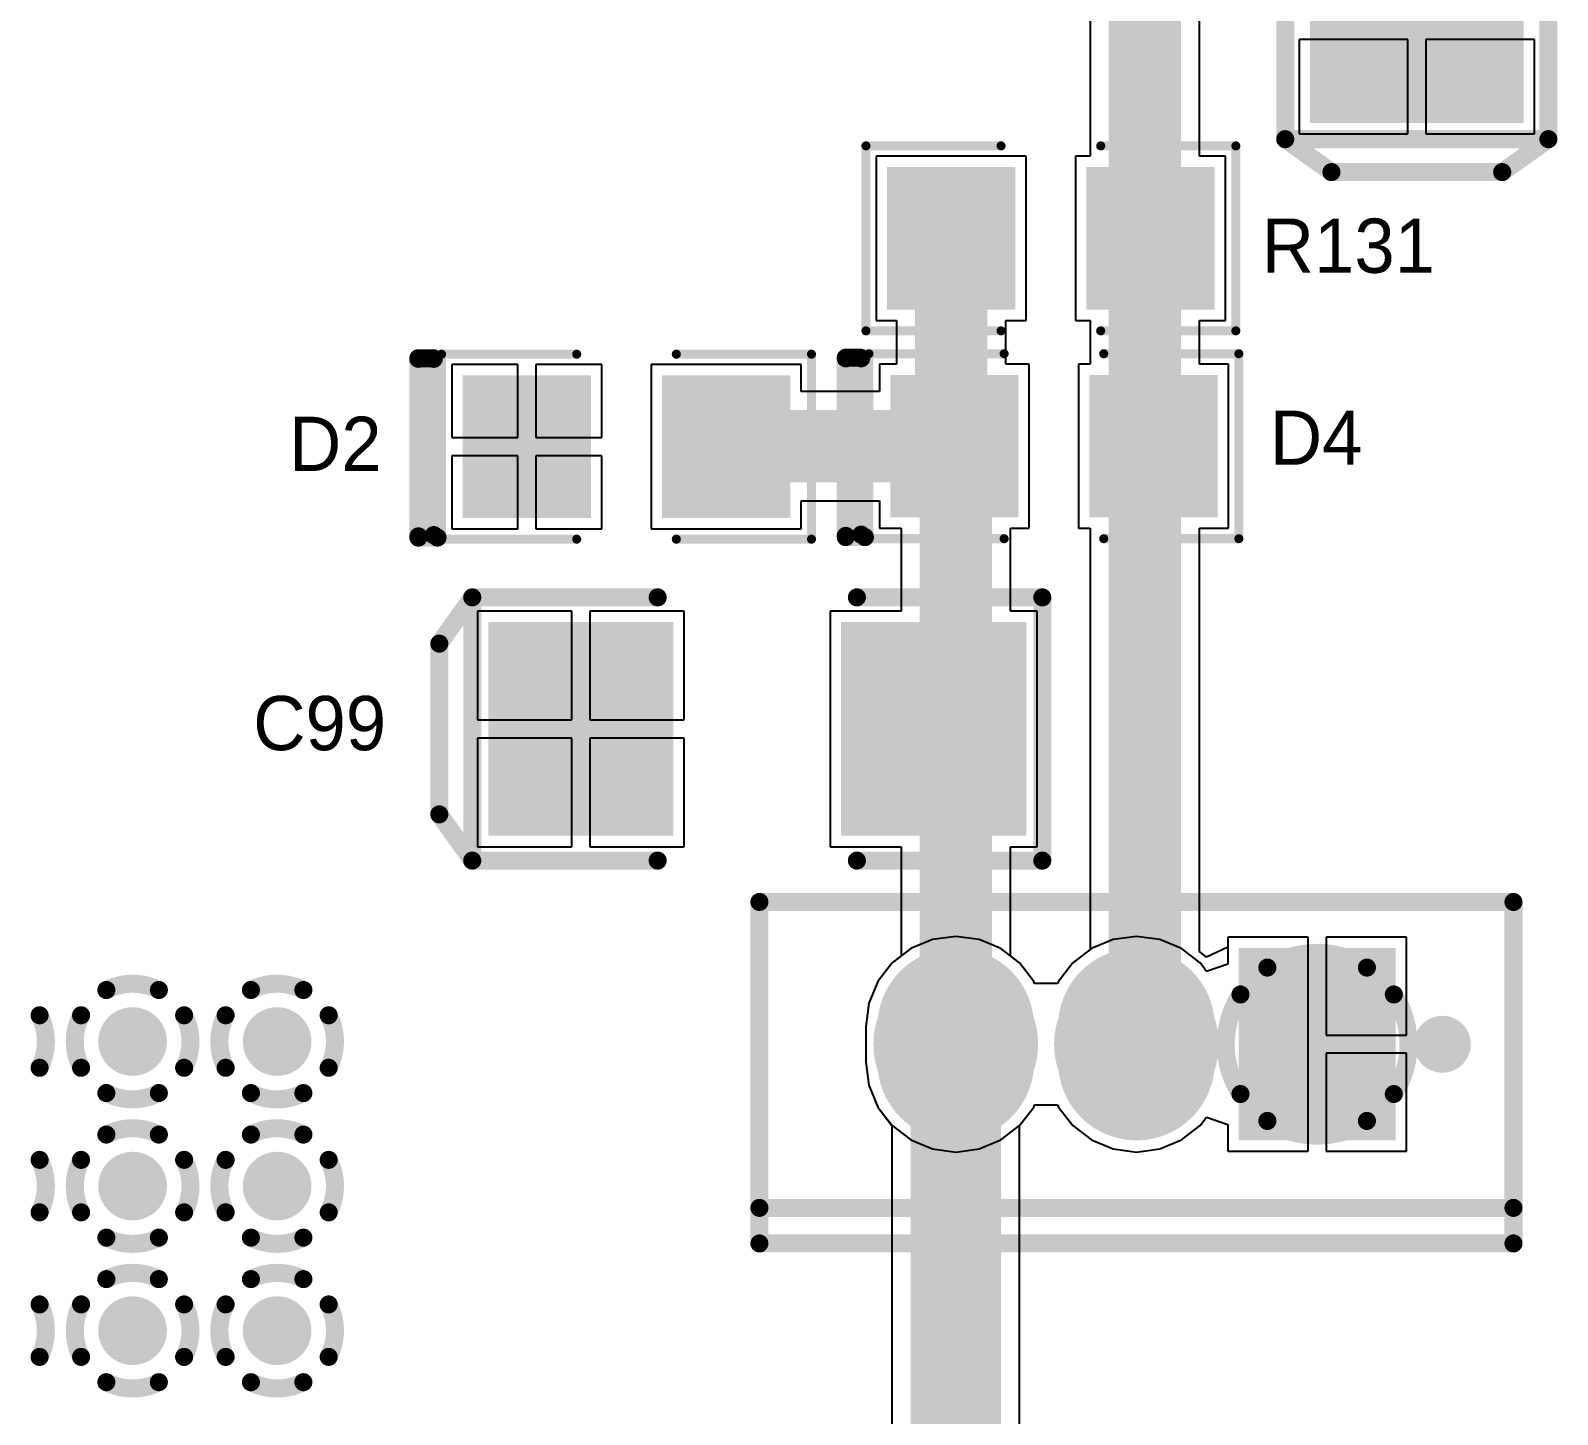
# Model space of a CAD drawing. Header units: millimetres. Extents: x 6.83 to 16.18, y 4.59 to 12.3.
# Drawn here: x 8.41 to 9.256, y 10.811 to 11.576 of the extents above; entities that cross this region are included whole.
import ezdxf

# ---------------------------------------------------------------- set-up
doc = ezdxf.new("R2010")
doc.units = ezdxf.units.MM
doc.header["$MEASUREMENT"] = 0
for name, color, linetype in [('BottomLayer', 5, 'Continuous'), ('BottomSolder', 6, 'Continuous'), ('InternalPlane1', 76, 'Continuous'), ('InternalPlane2', 16, 'Continuous'), ('MultiLayer', 9, 'Continuous'), ('PadHoleLayer', 156, 'Continuous'), ('TopLayer', 1, 'Continuous'), ('TopOverlay', 2, 'Continuous'), ('TopPaste', 8, 'Continuous'), ('TopSolder', 216, 'Continuous'), ('ViaHoleLayer', 16, 'Continuous')]:
    doc.layers.add(name, color=color, linetype=linetype)

# ---------------------------------------------------------------- blocks, each defined once
blk = doc.blocks.new('6032_____4')
at = {"layer": 'TopLayer'}
for points in [[(-0.04813, 0.05349), (-0.14261, 0.05349), (-0.04813, -0.05675), (-0.14261, -0.05675)], [(0.14715, 0.05349), (0.05266, 0.05349), (0.14715, -0.05675), (0.05266, -0.05675)]]:
    blk.add_solid(points, dxfattribs=at)
at = {"layer": 'TopOverlay', "const_width": 0.01}
for points in [[(-0.15549, 0.0712), (-0.15549, -0.07447)], [(-0.05285, 0.0712), (-0.15549, 0.0712)], [(0.16002, 0.0712), (0.05739, 0.0712)], [(0.16002, 0.0712), (0.16002, -0.07447)], [(0.17825, 0.04561), (0.16002, 0.0712)], [(0.17825, 0.04561), (0.17825, -0.04887)], [(0.17825, -0.04887), (0.16002, -0.07447)], [(-0.05285, -0.07447), (-0.15549, -0.07447)], [(0.16002, -0.07447), (0.05739, -0.07447)]]:
    blk.add_lwpolyline(points, dxfattribs=at)
at = {"layer": 'TopOverlay', "const_width": 0.005}
for points in [[(-0.15799, 0.0712, 1), (-0.15299, 0.0712, 1)], [(-0.15799, 0.0712, 1), (-0.15299, 0.0712, 1)], [(-0.05535, 0.0712, 1), (-0.05035, 0.0712, 1)], [(0.05489, 0.0712, 1), (0.05989, 0.0712, 1)], [(0.15752, 0.0712, 1), (0.16252, 0.0712, 1)], [(0.15752, 0.0712, 1), (0.16252, 0.0712, 1)], [(0.15752, 0.0712, 1), (0.16252, 0.0712, 1)], [(0.17575, 0.04561, 1), (0.18075, 0.04561, 1)], [(0.17575, 0.04561, 1), (0.18075, 0.04561, 1)], [(0.17575, -0.04887, 1), (0.18075, -0.04887, 1)], [(0.17575, -0.04887, 1), (0.18075, -0.04887, 1)], [(-0.15799, -0.07447, 1), (-0.15299, -0.07447, 1)], [(-0.15799, -0.07447, 1), (-0.15299, -0.07447, 1)], [(-0.05535, -0.07447, 1), (-0.05035, -0.07447, 1)], [(0.05489, -0.07447, 1), (0.05989, -0.07447, 1)], [(0.15752, -0.07447, 1), (0.16252, -0.07447, 1)], [(0.15752, -0.07447, 1), (0.16252, -0.07447, 1)], [(0.15752, -0.07447, 1), (0.16252, -0.07447, 1)]]:
    blk.add_lwpolyline(points, format="xyb", close=True, dxfattribs=at)
at = {"layer": 'TopPaste'}
for points in [[(-0.04813, 0.05349), (-0.14261, 0.05349), (-0.04813, -0.05675), (-0.14261, -0.05675)], [(0.14715, 0.05349), (0.05266, 0.05349), (0.14715, -0.05675), (0.05266, -0.05675)]]:
    blk.add_solid(points, dxfattribs=at)
at = {"layer": 'TopSolder'}
for points in [[(-0.04413, 0.05749), (-0.14661, 0.05749), (-0.04413, -0.06075), (-0.14661, -0.06075)], [(0.15115, 0.05749), (0.04866, 0.05749), (0.15115, -0.06075), (0.04866, -0.06075)]]:
    blk.add_solid(points, dxfattribs=at)
blk = doc.blocks.new('1N4007_M7_6')
at = {"layer": 'TopLayer'}
for points in [[(-0.08425, -0.02205), (-0.02126, -0.02205), (-0.08425, 0.04881), (-0.02126, 0.04881)], [(0.02599, -0.02205), (0.08898, -0.02205), (0.02599, 0.04881), (0.08898, 0.04881)]]:
    blk.add_solid(points, dxfattribs=at)
at = {"layer": 'TopOverlay'}
for points, const_width in [([(0.11757, 0.06369), (0.10699, 0.06369)], 0.01), ([(0.11757, 0.06301), (0.11757, -0.03523)], 0.01), ([(-0.1, 0.06456), (-0.1, -0.0378)], 0.005), ([(-0.02519, 0.06456), (-0.1, 0.06456)], 0.005), ([(0.10473, 0.06456), (0.02992, 0.06456)], 0.005), ([(0.10473, 0.06456), (0.10473, -0.0378)], 0.005), ([(0.10904, 0.06232), (0.10904, -0.03523)], 0.01), ([(0.10938, -0.03557), (0.10904, -0.03523)], 0.01), ([(0.11757, -0.03557), (0.10938, -0.03557)], 0.01), ([(-0.02519, -0.0378), (-0.1, -0.0378)], 0.005), ([(0.10473, -0.0378), (0.02992, -0.0378)], 0.005)]:
    blk.add_lwpolyline(points, dxfattribs=dict(at, const_width=const_width))
for points, const_width in [([(0.10449, 0.06369, 1), (0.10949, 0.06369, 1)], 0.005), ([(0.11507, 0.06369, 1), (0.12007, 0.06369, 1)], 0.005), ([(0.11507, 0.06301, 1), (0.12007, 0.06301, 1)], 0.005), ([(-0.10125, 0.06456, 1), (-0.09875, 0.06456, 1)], 0.0025), ([(-0.10125, 0.06456, 1), (-0.09875, 0.06456, 1)], 0.0025), ([(-0.02644, 0.06456, 1), (-0.02394, 0.06456, 1)], 0.0025), ([(0.02867, 0.06456, 1), (0.03117, 0.06456, 1)], 0.0025), ([(0.10348, 0.06456, 1), (0.10598, 0.06456, 1)], 0.0025), ([(0.10348, 0.06456, 1), (0.10598, 0.06456, 1)], 0.0025), ([(0.10654, 0.06232, 1), (0.11154, 0.06232, 1)], 0.005), ([(0.10654, -0.03523, 1), (0.11154, -0.03523, 1)], 0.005), ([(0.10654, -0.03523, 1), (0.11154, -0.03523, 1)], 0.005), ([(0.10688, -0.03557, 1), (0.11188, -0.03557, 1)], 0.005), ([(0.10688, -0.03557, 1), (0.11188, -0.03557, 1)], 0.005), ([(0.11507, -0.03523, 1), (0.12007, -0.03523, 1)], 0.005), ([(0.11507, -0.03557, 1), (0.12007, -0.03557, 1)], 0.005), ([(-0.10125, -0.0378, 1), (-0.09875, -0.0378, 1)], 0.0025), ([(-0.10125, -0.0378, 1), (-0.09875, -0.0378, 1)], 0.0025), ([(-0.02644, -0.0378, 1), (-0.02394, -0.0378, 1)], 0.0025), ([(0.02867, -0.0378, 1), (0.03117, -0.0378, 1)], 0.0025), ([(0.10348, -0.0378, 1), (0.10598, -0.0378, 1)], 0.0025), ([(0.10348, -0.0378, 1), (0.10598, -0.0378, 1)], 0.0025)]:
    blk.add_lwpolyline(points, format="xyb", close=True, dxfattribs=dict(at, const_width=const_width))
at = {"layer": 'TopPaste'}
for points in [[(-0.08425, -0.02205), (-0.02126, -0.02205), (-0.08425, 0.04881), (-0.02126, 0.04881)], [(0.02599, -0.02205), (0.08898, -0.02205), (0.02599, 0.04881), (0.08898, 0.04881)]]:
    blk.add_solid(points, dxfattribs=at)
at = {"layer": 'TopSolder'}
for points in [[(-0.08825, -0.02605), (-0.01726, -0.02605), (-0.08825, 0.05281), (-0.01726, 0.05281)], [(0.02199, -0.02605), (0.09298, -0.02605), (0.02199, 0.05281), (0.09298, 0.05281)]]:
    blk.add_solid(points, dxfattribs=at)
blk = doc.blocks.new('1N4007_M7_8')
at = {"layer": 'TopLayer'}
for points in [[(-0.08425, -0.02205), (-0.02126, -0.02205), (-0.08425, 0.04881), (-0.02126, 0.04881)], [(0.02599, -0.02205), (0.08898, -0.02205), (0.02599, 0.04881), (0.08898, 0.04881)]]:
    blk.add_solid(points, dxfattribs=at)
at = {"layer": 'TopOverlay'}
for points, const_width in [([(0.11757, 0.06369), (0.10699, 0.06369)], 0.01), ([(0.11757, 0.06301), (0.11757, -0.03523)], 0.01), ([(-0.1, 0.06456), (-0.1, -0.0378)], 0.005), ([(-0.02519, 0.06456), (-0.1, 0.06456)], 0.005), ([(0.10473, 0.06456), (0.02992, 0.06456)], 0.005), ([(0.10473, 0.06456), (0.10473, -0.0378)], 0.005), ([(0.10904, 0.06232), (0.10904, -0.03523)], 0.01), ([(0.10938, -0.03557), (0.10904, -0.03523)], 0.01), ([(0.11757, -0.03557), (0.10938, -0.03557)], 0.01), ([(-0.02519, -0.0378), (-0.1, -0.0378)], 0.005), ([(0.10473, -0.0378), (0.02992, -0.0378)], 0.005)]:
    blk.add_lwpolyline(points, dxfattribs=dict(at, const_width=const_width))
for points, const_width in [([(0.10449, 0.06369, 1), (0.10949, 0.06369, 1)], 0.005), ([(0.11507, 0.06369, 1), (0.12007, 0.06369, 1)], 0.005), ([(0.11507, 0.06301, 1), (0.12007, 0.06301, 1)], 0.005), ([(-0.10125, 0.06456, 1), (-0.09875, 0.06456, 1)], 0.0025), ([(-0.10125, 0.06456, 1), (-0.09875, 0.06456, 1)], 0.0025), ([(-0.02644, 0.06456, 1), (-0.02394, 0.06456, 1)], 0.0025), ([(0.02867, 0.06456, 1), (0.03117, 0.06456, 1)], 0.0025), ([(0.10348, 0.06456, 1), (0.10598, 0.06456, 1)], 0.0025), ([(0.10348, 0.06456, 1), (0.10598, 0.06456, 1)], 0.0025), ([(0.10654, 0.06232, 1), (0.11154, 0.06232, 1)], 0.005), ([(0.10654, -0.03523, 1), (0.11154, -0.03523, 1)], 0.005), ([(0.10654, -0.03523, 1), (0.11154, -0.03523, 1)], 0.005), ([(0.10688, -0.03557, 1), (0.11188, -0.03557, 1)], 0.005), ([(0.10688, -0.03557, 1), (0.11188, -0.03557, 1)], 0.005), ([(0.11507, -0.03523, 1), (0.12007, -0.03523, 1)], 0.005), ([(0.11507, -0.03557, 1), (0.12007, -0.03557, 1)], 0.005), ([(-0.10125, -0.0378, 1), (-0.09875, -0.0378, 1)], 0.0025), ([(-0.10125, -0.0378, 1), (-0.09875, -0.0378, 1)], 0.0025), ([(-0.02644, -0.0378, 1), (-0.02394, -0.0378, 1)], 0.0025), ([(0.02867, -0.0378, 1), (0.03117, -0.0378, 1)], 0.0025), ([(0.10348, -0.0378, 1), (0.10598, -0.0378, 1)], 0.0025), ([(0.10348, -0.0378, 1), (0.10598, -0.0378, 1)], 0.0025)]:
    blk.add_lwpolyline(points, format="xyb", close=True, dxfattribs=dict(at, const_width=const_width))
at = {"layer": 'TopPaste'}
for points in [[(-0.08425, -0.02205), (-0.02126, -0.02205), (-0.08425, 0.04881), (-0.02126, 0.04881)], [(0.02599, -0.02205), (0.08898, -0.02205), (0.02599, 0.04881), (0.08898, 0.04881)]]:
    blk.add_solid(points, dxfattribs=at)
at = {"layer": 'TopSolder'}
for points in [[(-0.08825, -0.02605), (-0.01726, -0.02605), (-0.08825, 0.05281), (-0.01726, 0.05281)], [(0.02199, -0.02605), (0.09298, -0.02605), (0.02199, 0.05281), (0.09298, 0.05281)]]:
    blk.add_solid(points, dxfattribs=at)
blk = doc.blocks.new('1206_19')
at = {"layer": 'TopLayer'}
for points in [[(-0.0315, -0.03543), (0.0315, -0.03543), (-0.0315, 0.03543), (0.0315, 0.03543)], [(0.07874, -0.03543), (0.14173, -0.03543), (0.07874, 0.03543), (0.14173, 0.03543)]]:
    blk.add_solid(points, dxfattribs=at)
at = {"layer": 'TopOverlay', "const_width": 0.005}
for points in [[(0.02756, 0.05118), (-0.04724, 0.05118)], [(-0.04724, 0.05118), (-0.04724, -0.05118)], [(0.15748, 0.05118), (0.08268, 0.05118)], [(0.15748, 0.05118), (0.15748, -0.05118)], [(0.02756, -0.05118), (-0.04724, -0.05118)], [(0.15748, -0.05118), (0.08268, -0.05118)]]:
    blk.add_lwpolyline(points, dxfattribs=at)
at = {"layer": 'TopOverlay', "const_width": 0.0025}
for points in [[(-0.04849, 0.05118, 1), (-0.04599, 0.05118, 1)], [(-0.04849, 0.05118, 1), (-0.04599, 0.05118, 1)], [(0.02631, 0.05118, 1), (0.02881, 0.05118, 1)], [(0.08143, 0.05118, 1), (0.08393, 0.05118, 1)], [(0.15623, 0.05118, 1), (0.15873, 0.05118, 1)], [(0.15623, 0.05118, 1), (0.15873, 0.05118, 1)], [(-0.04849, -0.05118, 1), (-0.04599, -0.05118, 1)], [(-0.04849, -0.05118, 1), (-0.04599, -0.05118, 1)], [(0.02631, -0.05118, 1), (0.02881, -0.05118, 1)], [(0.08143, -0.05118, 1), (0.08393, -0.05118, 1)], [(0.15623, -0.05118, 1), (0.15873, -0.05118, 1)], [(0.15623, -0.05118, 1), (0.15873, -0.05118, 1)]]:
    blk.add_lwpolyline(points, format="xyb", close=True, dxfattribs=at)
at = {"layer": 'TopPaste'}
for points in [[(-0.0315, -0.03543), (0.0315, -0.03543), (-0.0315, 0.03543), (0.0315, 0.03543)], [(0.07874, -0.03543), (0.14173, -0.03543), (0.07874, 0.03543), (0.14173, 0.03543)]]:
    blk.add_solid(points, dxfattribs=at)
at = {"layer": 'TopSolder'}
for points in [[(-0.0355, -0.03943), (0.0355, -0.03943), (-0.0355, 0.03943), (0.0355, 0.03943)], [(0.07474, -0.03943), (0.14573, -0.03943), (0.07474, 0.03943), (0.14573, 0.03943)]]:
    blk.add_solid(points, dxfattribs=at)
blk = doc.blocks.new('TO_220_61')
at = {"layer": 'BottomLayer', "const_width": 0.07874}
for points in [[(-0.001, 0.00984), (-0.001, -0.00984)], [(0.099, 0.00984), (0.099, -0.00984)]]:
    blk.add_lwpolyline(points, dxfattribs=at)
at = {"layer": 'BottomLayer', "const_width": 0.03937}
for points in [[(-0.02068, 0.00984, 1), (0.01869, 0.00984, 1)], [(0.07931, 0.00984, 1), (0.11868, 0.00984, 1)], [(-0.02068, -0.00984, 1), (0.01869, -0.00984, 1)], [(0.07931, -0.00984, 1), (0.11868, -0.00984, 1)]]:
    blk.add_lwpolyline(points, format="xyb", close=True, dxfattribs=at)
at = {"layer": 'BottomLayer'}
blk.add_solid([(-0.14037, -0.04921), (-0.06163, -0.04921), (-0.14037, 0.04921), (-0.06163, 0.04921)], dxfattribs=at)
at = {"layer": 'BottomSolder', "const_width": 0.08674}
for points in [[(-0.001, 0.00984), (-0.001, -0.00984)], [(0.099, 0.00984), (0.099, -0.00984)]]:
    blk.add_lwpolyline(points, dxfattribs=at)
at = {"layer": 'BottomSolder', "const_width": 0.04337}
for points in [[(-0.02269, 0.00984, 1), (0.02068, 0.00984, 1)], [(0.07731, 0.00984, 1), (0.12069, 0.00984, 1)], [(-0.02269, -0.00984, 1), (0.02068, -0.00984, 1)], [(0.07731, -0.00984, 1), (0.12069, -0.00984, 1)]]:
    blk.add_lwpolyline(points, format="xyb", close=True, dxfattribs=at)
at = {"layer": 'BottomSolder'}
blk.add_solid([(-0.14437, -0.05321), (-0.05763, -0.05321), (-0.14437, 0.05321), (-0.05763, 0.05321)], dxfattribs=at)
at = {"layer": 'InternalPlane1', "const_width": 0.01}
for points in [[(-0.12855, 0.04243, -0.296213), (-0.07345, 0.04243)], [(-0.14343, -0.02755, -0.296213), (-0.14343, 0.02755)], [(-0.05857, 0.02755, -0.296213), (-0.05857, -0.02755)], [(-0.07345, -0.04243, -0.296213), (-0.12855, -0.04243)]]:
    blk.add_lwpolyline(points, format="xyb", dxfattribs=at)
at = {"layer": 'InternalPlane1'}
for points, const_width in [([(-0.13105, 0.04243, 1), (-0.12605, 0.04243, 1)], 0.005), ([(-0.07595, 0.04243, 1), (-0.07095, 0.04243, 1)], 0.005), ([(-0.0238, 0, 1), (0.0218, 0, 1)], 0.04559), ([(0.0762, 0, 1), (0.1218, 0, 1)], 0.04559), ([(-0.14593, 0.02755, 1), (-0.14093, 0.02755, 1)], 0.005), ([(-0.06107, 0.02755, 1), (-0.05607, 0.02755, 1)], 0.005), ([(-0.14593, -0.02755, 1), (-0.14093, -0.02755, 1)], 0.005), ([(-0.06107, -0.02755, 1), (-0.05607, -0.02755, 1)], 0.005), ([(-0.13105, -0.04243, 1), (-0.12605, -0.04243, 1)], 0.005), ([(-0.07595, -0.04243, 1), (-0.07095, -0.04243, 1)], 0.005)]:
    blk.add_lwpolyline(points, format="xyb", close=True, dxfattribs=dict(at, const_width=const_width))
at = {"layer": 'InternalPlane2', "const_width": 0.01}
for points in [[(-0.12855, 0.04243, -0.296213), (-0.07345, 0.04243)], [(-0.14343, -0.02755, -0.296213), (-0.14343, 0.02755)], [(-0.05857, 0.02755, -0.296213), (-0.05857, -0.02755)], [(-0.07345, -0.04243, -0.296213), (-0.12855, -0.04243)]]:
    blk.add_lwpolyline(points, format="xyb", dxfattribs=at)
at = {"layer": 'InternalPlane2'}
for points, const_width in [([(-0.13105, 0.04243, 1), (-0.12605, 0.04243, 1)], 0.005), ([(-0.07595, 0.04243, 1), (-0.07095, 0.04243, 1)], 0.005), ([(-0.0238, 0, 1), (0.0218, 0, 1)], 0.04559), ([(0.0762, 0, 1), (0.1218, 0, 1)], 0.04559), ([(-0.14593, 0.02755, 1), (-0.14093, 0.02755, 1)], 0.005), ([(-0.06107, 0.02755, 1), (-0.05607, 0.02755, 1)], 0.005), ([(-0.14593, -0.02755, 1), (-0.14093, -0.02755, 1)], 0.005), ([(-0.06107, -0.02755, 1), (-0.05607, -0.02755, 1)], 0.005), ([(-0.13105, -0.04243, 1), (-0.12605, -0.04243, 1)], 0.005), ([(-0.07595, -0.04243, 1), (-0.07095, -0.04243, 1)], 0.005)]:
    blk.add_lwpolyline(points, format="xyb", close=True, dxfattribs=dict(at, const_width=const_width))
at = {"layer": 'MultiLayer', "const_width": 0.07874}
for points in [[(-0.001, 0.00984), (-0.001, -0.00984)], [(0.099, 0.00984), (0.099, -0.00984)]]:
    blk.add_lwpolyline(points, dxfattribs=at)
at = {"layer": 'MultiLayer', "const_width": 0.03937}
for points in [[(-0.02068, 0.00984, 1), (0.01869, 0.00984, 1)], [(0.07931, 0.00984, 1), (0.11868, 0.00984, 1)], [(-0.02068, -0.00984, 1), (0.01869, -0.00984, 1)], [(0.07931, -0.00984, 1), (0.11868, -0.00984, 1)]]:
    blk.add_lwpolyline(points, format="xyb", close=True, dxfattribs=at)
at = {"layer": 'MultiLayer'}
blk.add_solid([(-0.14037, -0.04921), (-0.06163, -0.04921), (-0.14037, 0.04921), (-0.06163, 0.04921)], dxfattribs=at)
at = {"layer": 'PadHoleLayer', "const_width": 0.02559}
for points in [[(-0.1138, 0, 1), (-0.0882, 0, 1)], [(-0.0138, 0, 1), (0.0118, 0, 1)], [(0.0862, 0, 1), (0.1118, 0, 1)]]:
    blk.add_lwpolyline(points, format="xyb", close=True, dxfattribs=at)
at = {"layer": 'TopLayer', "const_width": 0.07874}
for points in [[(-0.001, 0.00984), (-0.001, -0.00984)], [(0.099, 0.00984), (0.099, -0.00984)]]:
    blk.add_lwpolyline(points, dxfattribs=at)
at = {"layer": 'TopLayer', "const_width": 0.03937}
for points in [[(-0.02068, 0.00984, 1), (0.01869, 0.00984, 1)], [(0.07931, 0.00984, 1), (0.11868, 0.00984, 1)], [(-0.02068, -0.00984, 1), (0.01869, -0.00984, 1)], [(0.07931, -0.00984, 1), (0.11868, -0.00984, 1)]]:
    blk.add_lwpolyline(points, format="xyb", close=True, dxfattribs=at)
at = {"layer": 'TopLayer'}
blk.add_solid([(-0.14037, -0.04921), (-0.06163, -0.04921), (-0.14037, 0.04921), (-0.06163, 0.04921)], dxfattribs=at)
at = {"layer": 'TopOverlay', "const_width": 0.01}
for points in [[(0.20766, 0.11024), (-0.20966, 0.11024)], [(-0.20966, 0.11024), (-0.20966, -0.07874)], [(0.20766, 0.11024), (0.20766, -0.07874)], [(0.20766, 0.09055), (-0.20966, 0.09055)], [(0.20766, -0.07874), (-0.20966, -0.07874)]]:
    blk.add_lwpolyline(points, dxfattribs=at)
at = {"layer": 'TopOverlay'}
for points, const_width in [([(-0.21216, 0.11024, 1), (-0.20716, 0.11024, 1)], 0.005), ([(-0.21216, 0.11024, 1), (-0.20716, 0.11024, 1)], 0.005), ([(0.20516, 0.11024, 1), (0.21016, 0.11024, 1)], 0.005), ([(0.20516, 0.11024, 1), (0.21016, 0.11024, 1)], 0.005), ([(-0.21216, 0.09055, 1), (-0.20716, 0.09055, 1)], 0.005), ([(0.20516, 0.09055, 1), (0.21016, 0.09055, 1)], 0.005), ([(-0.16242, 0, 1), (-0.17817, 0, 1)], 0.01575), ([(-0.1821, 0, 1), (-0.17423, 0, 1)], 0.00787), ([(-0.16635, 0, 1), (-0.15848, 0, 1)], 0.00787), ([(-0.21216, -0.07874, 1), (-0.20716, -0.07874, 1)], 0.005), ([(-0.21216, -0.07874, 1), (-0.20716, -0.07874, 1)], 0.005), ([(0.20516, -0.07874, 1), (0.21016, -0.07874, 1)], 0.005), ([(0.20516, -0.07874, 1), (0.21016, -0.07874, 1)], 0.005)]:
    blk.add_lwpolyline(points, format="xyb", close=True, dxfattribs=dict(at, const_width=const_width))
at = {"layer": 'TopSolder', "const_width": 0.08674}
for points in [[(-0.001, 0.00984), (-0.001, -0.00984)], [(0.099, 0.00984), (0.099, -0.00984)]]:
    blk.add_lwpolyline(points, dxfattribs=at)
at = {"layer": 'TopSolder', "const_width": 0.04337}
for points in [[(-0.02269, 0.00984, 1), (0.02068, 0.00984, 1)], [(0.07731, 0.00984, 1), (0.12069, 0.00984, 1)], [(-0.02269, -0.00984, 1), (0.02068, -0.00984, 1)], [(0.07731, -0.00984, 1), (0.12069, -0.00984, 1)]]:
    blk.add_lwpolyline(points, format="xyb", close=True, dxfattribs=at)
at = {"layer": 'TopSolder'}
blk.add_solid([(-0.14437, -0.05321), (-0.05763, -0.05321), (-0.14437, 0.05321), (-0.05763, 0.05321)], dxfattribs=at)
blk = doc.blocks.new('6032_POL_172')
at = {"layer": 'TopLayer'}
for points in [[(-0.04813, 0.05349), (-0.14261, 0.05349), (-0.04813, -0.05675), (-0.14261, -0.05675)], [(0.14715, 0.05349), (0.05266, 0.05349), (0.14715, -0.05675), (0.05266, -0.05675)]]:
    blk.add_solid(points, dxfattribs=at)
at = {"layer": 'TopOverlay', "const_width": 0.01}
for points in [[(-0.05285, 0.0712), (-0.15549, 0.0712)], [(-0.15549, -0.07447), (-0.15549, 0.0712)], [(0.16002, 0.0712), (0.05739, 0.0712)], [(0.17825, 0.04561), (0.16002, 0.0712)], [(0.16002, -0.07447), (0.16002, 0.0712)], [(0.17825, -0.04887), (0.17825, 0.04561)], [(0.16002, -0.07447), (0.17825, -0.04887)], [(-0.05285, -0.07447), (-0.15549, -0.07447)], [(0.16002, -0.07447), (0.05739, -0.07447)]]:
    blk.add_lwpolyline(points, dxfattribs=at)
at = {"layer": 'TopOverlay', "const_width": 0.005}
for points in [[(-0.15799, 0.0712, 1), (-0.15299, 0.0712, 1)], [(-0.15799, 0.0712, 1), (-0.15299, 0.0712, 1)], [(-0.05535, 0.0712, 1), (-0.05035, 0.0712, 1)], [(0.05489, 0.0712, 1), (0.05989, 0.0712, 1)], [(0.15752, 0.0712, 1), (0.16252, 0.0712, 1)], [(0.15752, 0.0712, 1), (0.16252, 0.0712, 1)], [(0.15752, 0.0712, 1), (0.16252, 0.0712, 1)], [(0.17575, 0.04561, 1), (0.18075, 0.04561, 1)], [(0.17575, 0.04561, 1), (0.18075, 0.04561, 1)], [(0.17575, -0.04887, 1), (0.18075, -0.04887, 1)], [(0.17575, -0.04887, 1), (0.18075, -0.04887, 1)], [(-0.15799, -0.07447, 1), (-0.15299, -0.07447, 1)], [(-0.15799, -0.07447, 1), (-0.15299, -0.07447, 1)], [(-0.05535, -0.07447, 1), (-0.05035, -0.07447, 1)], [(0.05489, -0.07447, 1), (0.05989, -0.07447, 1)], [(0.15752, -0.07447, 1), (0.16252, -0.07447, 1)], [(0.15752, -0.07447, 1), (0.16252, -0.07447, 1)], [(0.15752, -0.07447, 1), (0.16252, -0.07447, 1)]]:
    blk.add_lwpolyline(points, format="xyb", close=True, dxfattribs=at)
at = {"layer": 'TopPaste'}
for points in [[(-0.04813, 0.05349), (-0.14261, 0.05349), (-0.04813, -0.05675), (-0.14261, -0.05675)], [(0.14715, 0.05349), (0.05266, 0.05349), (0.14715, -0.05675), (0.05266, -0.05675)]]:
    blk.add_solid(points, dxfattribs=at)
at = {"layer": 'TopSolder'}
for points in [[(-0.04413, 0.05749), (-0.14661, 0.05749), (-0.04413, -0.06075), (-0.14661, -0.06075)], [(0.15115, 0.05749), (0.04866, 0.05749), (0.15115, -0.06075), (0.04866, -0.06075)]]:
    blk.add_solid(points, dxfattribs=at)

msp = doc.modelspace()

# ---------------------------------------------------------------- linework, layer by layer
at = {"layer": 'BottomLayer'}
for p, q in [((8.90964, 11.07345), (8.89763, 11.06848)), ((8.92253, 11.07515), (8.90964, 11.07345)), ((8.93542, 11.07345), (8.92253, 11.07515)), ((8.94743, 11.06848), (8.93542, 11.07345)), ((9.00964, 11.07345), (8.99763, 11.06848)), ((9.02253, 11.07515), (9.00964, 11.07345)), ((9.03542, 11.07345), (9.02253, 11.07515)), ((9.04743, 11.06848), (9.03542, 11.07345)), ((9.11753, 11.07472), (9.07316, 11.07472)), ((9.07316, 11.07472), (9.07316, 11.05987)), ((9.11753, 11.01551), (9.11753, 11.07472)), ((9.1719, 11.07472), (9.12753, 11.07472)), ((9.12753, 11.07472), (9.12753, 11.02051)), ((9.1719, 11.02051), (9.1719, 11.07472)), ((8.89763, 11.06848), (8.88732, 11.06056)), ((8.95774, 11.06056), (8.94743, 11.06848)), ((8.99763, 11.06848), (8.98732, 11.06056)), ((9.05774, 11.06056), (9.04743, 11.06848)), ((8.88732, 11.06056), (8.87941, 11.05025)), ((8.96565, 11.05025), (8.95774, 11.06056)), ((8.98732, 11.06056), (8.97941, 11.05025)), ((9.06135, 11.05586), (9.05774, 11.06056)), ((9.07316, 11.05987), (9.06135, 11.05586)), ((8.87941, 11.05025), (8.87443, 11.03824)), ((8.96614, 11.04909), (8.96565, 11.05025)), ((8.97892, 11.04909), (8.96614, 11.04909)), ((8.97941, 11.05025), (8.97892, 11.04909)), ((8.87443, 11.03824), (8.87273, 11.02535)), ((8.87273, 11.02535), (8.87273, 11.00567)), ((9.12753, 11.02051), (9.1719, 11.02051)), ((9.11753, 10.9563), (9.11753, 11.01551)), ((8.87273, 11.00567), (8.87443, 10.99278)), ((9.1719, 11.01051), (9.12753, 11.01051)), ((9.12753, 11.01051), (9.12753, 10.9563)), ((9.1719, 10.9563), (9.1719, 11.01051)), ((8.87443, 10.99278), (8.87941, 10.98077)), ((8.87941, 10.98077), (8.88732, 10.97046)), ((8.95774, 10.97046), (8.96565, 10.98077)), ((8.96565, 10.98077), (8.96614, 10.98194)), ((8.96614, 10.98194), (8.97892, 10.98194)), ((8.97892, 10.98194), (8.97941, 10.98077)), ((8.97941, 10.98077), (8.98732, 10.97046)), ((8.88732, 10.97046), (8.89763, 10.96254)), ((8.94743, 10.96254), (8.95774, 10.97046)), ((8.98732, 10.97046), (8.99763, 10.96254)), ((9.04743, 10.96254), (9.05774, 10.97046)), ((9.05774, 10.97046), (9.06135, 10.97516)), ((9.06135, 10.97516), (9.07316, 10.97115)), ((9.07316, 10.97115), (9.07316, 10.9563)), ((8.89763, 10.96254), (8.90964, 10.95757)), ((8.93542, 10.95757), (8.94743, 10.96254)), ((8.99763, 10.96254), (9.00964, 10.95757)), ((9.03542, 10.95757), (9.04743, 10.96254)), ((8.90964, 10.95757), (8.92253, 10.95587)), ((8.92253, 10.95587), (8.93542, 10.95757)), ((9.00964, 10.95757), (9.02253, 10.95587)), ((9.02253, 10.95587), (9.03542, 10.95757)), ((9.07316, 10.9563), (9.11753, 10.9563)), ((9.12753, 10.9563), (9.1719, 10.9563))]:
    msp.add_line(p, q, dxfattribs=at)
at = {"layer": 'BottomLayer', "const_width": 0.015}
for points in [[(8.45945, 11.01701, 1), (8.47445, 11.01701, 1)], [(8.53945, 11.01701, 1), (8.55445, 11.01701, 1)], [(8.45945, 10.93701, 1), (8.47445, 10.93701, 1)], [(8.53945, 10.93701, 1), (8.55445, 10.93701, 1)], [(8.45945, 10.85701, 1), (8.47445, 10.85701, 1)], [(8.53945, 10.85701, 1), (8.55445, 10.85701, 1)]]:
    msp.add_lwpolyline(points, format="xyb", close=True, dxfattribs=at)
at = {"layer": 'BottomSolder', "const_width": 0.019}
for points in [[(8.45745, 11.01701, 1), (8.47645, 11.01701, 1)], [(8.53745, 11.01701, 1), (8.55645, 11.01701, 1)], [(8.45745, 10.93701, 1), (8.47645, 10.93701, 1)], [(8.53745, 10.93701, 1), (8.55645, 10.93701, 1)], [(8.45745, 10.85701, 1), (8.47645, 10.85701, 1)], [(8.53745, 10.85701, 1), (8.55645, 10.85701, 1)]]:
    msp.add_lwpolyline(points, format="xyb", close=True, dxfattribs=at)
at = {"layer": 'InternalPlane1', "const_width": 0.01}
for points in [[(8.45243, 11.04553, -0.240079), (8.48148, 11.04553)], [(8.53243, 11.04553, -0.240079), (8.56148, 11.04553)], [(8.41547, 11.03154, -0.240079), (8.41547, 11.00249)], [(8.43844, 11.00249, -0.240079), (8.43844, 11.03154)], [(8.49547, 11.03154, -0.240079), (8.49547, 11.00249)], [(8.51844, 11.00249, -0.240079), (8.51844, 11.03154)], [(8.57547, 11.03154, -0.240079), (8.57547, 11.00249)], [(8.48148, 10.9885, -0.240079), (8.45243, 10.9885)], [(8.56148, 10.9885, -0.240079), (8.53243, 10.9885)], [(8.45243, 10.96553, -0.240079), (8.48148, 10.96553)], [(8.53243, 10.96553, -0.240079), (8.56148, 10.96553)], [(8.41547, 10.95154, -0.240079), (8.41547, 10.92249)], [(8.43844, 10.92249, -0.240079), (8.43844, 10.95154)], [(8.49547, 10.95154, -0.240079), (8.49547, 10.92249)], [(8.51844, 10.92249, -0.240079), (8.51844, 10.95154)], [(8.57547, 10.95154, -0.240079), (8.57547, 10.92249)], [(8.48148, 10.9085, -0.240079), (8.45243, 10.9085)], [(8.56148, 10.9085, -0.240079), (8.53243, 10.9085)], [(8.45243, 10.88553, -0.240079), (8.48148, 10.88553)], [(8.53243, 10.88553, -0.240079), (8.56148, 10.88553)], [(8.41547, 10.87154, -0.240079), (8.41547, 10.84249)], [(8.43844, 10.84249, -0.240079), (8.43844, 10.87154)], [(8.49547, 10.87154, -0.240079), (8.49547, 10.84249)], [(8.51844, 10.84249, -0.240079), (8.51844, 10.87154)], [(8.57547, 10.87154, -0.240079), (8.57547, 10.84249)], [(8.48148, 10.8285, -0.240079), (8.45243, 10.8285)], [(8.56148, 10.8285, -0.240079), (8.53243, 10.8285)]]:
    msp.add_lwpolyline(points, format="xyb", dxfattribs=at)
at = {"layer": 'InternalPlane1', "const_width": 0.005}
for points in [[(8.44993, 11.04553, 1), (8.45493, 11.04553, 1)], [(8.47898, 11.04553, 1), (8.48398, 11.04553, 1)], [(8.52993, 11.04553, 1), (8.53493, 11.04553, 1)], [(8.55898, 11.04553, 1), (8.56398, 11.04553, 1)], [(8.41297, 11.03154, 1), (8.41797, 11.03154, 1)], [(8.43594, 11.03154, 1), (8.44094, 11.03154, 1)], [(8.49297, 11.03154, 1), (8.49797, 11.03154, 1)], [(8.51594, 11.03154, 1), (8.52094, 11.03154, 1)], [(8.57297, 11.03154, 1), (8.57797, 11.03154, 1)], [(8.41297, 11.00249, 1), (8.41797, 11.00249, 1)], [(8.43594, 11.00249, 1), (8.44094, 11.00249, 1)], [(8.49297, 11.00249, 1), (8.49797, 11.00249, 1)], [(8.51594, 11.00249, 1), (8.52094, 11.00249, 1)], [(8.57297, 11.00249, 1), (8.57797, 11.00249, 1)], [(8.44993, 10.9885, 1), (8.45493, 10.9885, 1)], [(8.47898, 10.9885, 1), (8.48398, 10.9885, 1)], [(8.52993, 10.9885, 1), (8.53493, 10.9885, 1)], [(8.55898, 10.9885, 1), (8.56398, 10.9885, 1)], [(8.44993, 10.96553, 1), (8.45493, 10.96553, 1)], [(8.47898, 10.96553, 1), (8.48398, 10.96553, 1)], [(8.52993, 10.96553, 1), (8.53493, 10.96553, 1)], [(8.55898, 10.96553, 1), (8.56398, 10.96553, 1)], [(8.41297, 10.95154, 1), (8.41797, 10.95154, 1)], [(8.43594, 10.95154, 1), (8.44094, 10.95154, 1)], [(8.49297, 10.95154, 1), (8.49797, 10.95154, 1)], [(8.51594, 10.95154, 1), (8.52094, 10.95154, 1)], [(8.57297, 10.95154, 1), (8.57797, 10.95154, 1)], [(8.41297, 10.92249, 1), (8.41797, 10.92249, 1)], [(8.43594, 10.92249, 1), (8.44094, 10.92249, 1)], [(8.49297, 10.92249, 1), (8.49797, 10.92249, 1)], [(8.51594, 10.92249, 1), (8.52094, 10.92249, 1)], [(8.57297, 10.92249, 1), (8.57797, 10.92249, 1)], [(8.44993, 10.9085, 1), (8.45493, 10.9085, 1)], [(8.47898, 10.9085, 1), (8.48398, 10.9085, 1)], [(8.52993, 10.9085, 1), (8.53493, 10.9085, 1)], [(8.55898, 10.9085, 1), (8.56398, 10.9085, 1)], [(8.44993, 10.88553, 1), (8.45493, 10.88553, 1)], [(8.47898, 10.88553, 1), (8.48398, 10.88553, 1)], [(8.52993, 10.88553, 1), (8.53493, 10.88553, 1)], [(8.55898, 10.88553, 1), (8.56398, 10.88553, 1)], [(8.41297, 10.87154, 1), (8.41797, 10.87154, 1)], [(8.43594, 10.87154, 1), (8.44094, 10.87154, 1)], [(8.49297, 10.87154, 1), (8.49797, 10.87154, 1)], [(8.51594, 10.87154, 1), (8.52094, 10.87154, 1)], [(8.57297, 10.87154, 1), (8.57797, 10.87154, 1)], [(8.41297, 10.84249, 1), (8.41797, 10.84249, 1)], [(8.43594, 10.84249, 1), (8.44094, 10.84249, 1)], [(8.49297, 10.84249, 1), (8.49797, 10.84249, 1)], [(8.51594, 10.84249, 1), (8.52094, 10.84249, 1)], [(8.57297, 10.84249, 1), (8.57797, 10.84249, 1)], [(8.44993, 10.8285, 1), (8.45493, 10.8285, 1)], [(8.47898, 10.8285, 1), (8.48398, 10.8285, 1)], [(8.52993, 10.8285, 1), (8.53493, 10.8285, 1)], [(8.55898, 10.8285, 1), (8.56398, 10.8285, 1)]]:
    msp.add_lwpolyline(points, format="xyb", close=True, dxfattribs=at)
at = {"layer": 'InternalPlane2', "const_width": 0.01}
for points in [[(8.45243, 11.04553, -0.240079), (8.48148, 11.04553)], [(8.53243, 11.04553, -0.240079), (8.56148, 11.04553)], [(8.41547, 11.03154, -0.240079), (8.41547, 11.00249)], [(8.43844, 11.00249, -0.240079), (8.43844, 11.03154)], [(8.49547, 11.03154, -0.240079), (8.49547, 11.00249)], [(8.51844, 11.00249, -0.240079), (8.51844, 11.03154)], [(8.57547, 11.03154, -0.240079), (8.57547, 11.00249)], [(8.48148, 10.9885, -0.240079), (8.45243, 10.9885)], [(8.56148, 10.9885, -0.240079), (8.53243, 10.9885)], [(8.45243, 10.96553, -0.240079), (8.48148, 10.96553)], [(8.53243, 10.96553, -0.240079), (8.56148, 10.96553)], [(8.41547, 10.95154, -0.240079), (8.41547, 10.92249)], [(8.43844, 10.92249, -0.240079), (8.43844, 10.95154)], [(8.49547, 10.95154, -0.240079), (8.49547, 10.92249)], [(8.51844, 10.92249, -0.240079), (8.51844, 10.95154)], [(8.57547, 10.95154, -0.240079), (8.57547, 10.92249)], [(8.48148, 10.9085, -0.240079), (8.45243, 10.9085)], [(8.56148, 10.9085, -0.240079), (8.53243, 10.9085)], [(8.45243, 10.88553, -0.240079), (8.48148, 10.88553)], [(8.53243, 10.88553, -0.240079), (8.56148, 10.88553)], [(8.41547, 10.87154, -0.240079), (8.41547, 10.84249)], [(8.43844, 10.84249, -0.240079), (8.43844, 10.87154)], [(8.49547, 10.87154, -0.240079), (8.49547, 10.84249)], [(8.51844, 10.84249, -0.240079), (8.51844, 10.87154)], [(8.57547, 10.87154, -0.240079), (8.57547, 10.84249)], [(8.48148, 10.8285, -0.240079), (8.45243, 10.8285)], [(8.56148, 10.8285, -0.240079), (8.53243, 10.8285)]]:
    msp.add_lwpolyline(points, format="xyb", dxfattribs=at)
at = {"layer": 'InternalPlane2', "const_width": 0.005}
for points in [[(8.44993, 11.04553, 1), (8.45493, 11.04553, 1)], [(8.47898, 11.04553, 1), (8.48398, 11.04553, 1)], [(8.52993, 11.04553, 1), (8.53493, 11.04553, 1)], [(8.55898, 11.04553, 1), (8.56398, 11.04553, 1)], [(8.41297, 11.03154, 1), (8.41797, 11.03154, 1)], [(8.43594, 11.03154, 1), (8.44094, 11.03154, 1)], [(8.49297, 11.03154, 1), (8.49797, 11.03154, 1)], [(8.51594, 11.03154, 1), (8.52094, 11.03154, 1)], [(8.57297, 11.03154, 1), (8.57797, 11.03154, 1)], [(8.41297, 11.00249, 1), (8.41797, 11.00249, 1)], [(8.43594, 11.00249, 1), (8.44094, 11.00249, 1)], [(8.49297, 11.00249, 1), (8.49797, 11.00249, 1)], [(8.51594, 11.00249, 1), (8.52094, 11.00249, 1)], [(8.57297, 11.00249, 1), (8.57797, 11.00249, 1)], [(8.44993, 10.9885, 1), (8.45493, 10.9885, 1)], [(8.47898, 10.9885, 1), (8.48398, 10.9885, 1)], [(8.52993, 10.9885, 1), (8.53493, 10.9885, 1)], [(8.55898, 10.9885, 1), (8.56398, 10.9885, 1)], [(8.44993, 10.96553, 1), (8.45493, 10.96553, 1)], [(8.47898, 10.96553, 1), (8.48398, 10.96553, 1)], [(8.52993, 10.96553, 1), (8.53493, 10.96553, 1)], [(8.55898, 10.96553, 1), (8.56398, 10.96553, 1)], [(8.41297, 10.95154, 1), (8.41797, 10.95154, 1)], [(8.43594, 10.95154, 1), (8.44094, 10.95154, 1)], [(8.49297, 10.95154, 1), (8.49797, 10.95154, 1)], [(8.51594, 10.95154, 1), (8.52094, 10.95154, 1)], [(8.57297, 10.95154, 1), (8.57797, 10.95154, 1)], [(8.41297, 10.92249, 1), (8.41797, 10.92249, 1)], [(8.43594, 10.92249, 1), (8.44094, 10.92249, 1)], [(8.49297, 10.92249, 1), (8.49797, 10.92249, 1)], [(8.51594, 10.92249, 1), (8.52094, 10.92249, 1)], [(8.57297, 10.92249, 1), (8.57797, 10.92249, 1)], [(8.44993, 10.9085, 1), (8.45493, 10.9085, 1)], [(8.47898, 10.9085, 1), (8.48398, 10.9085, 1)], [(8.52993, 10.9085, 1), (8.53493, 10.9085, 1)], [(8.55898, 10.9085, 1), (8.56398, 10.9085, 1)], [(8.44993, 10.88553, 1), (8.45493, 10.88553, 1)], [(8.47898, 10.88553, 1), (8.48398, 10.88553, 1)], [(8.52993, 10.88553, 1), (8.53493, 10.88553, 1)], [(8.55898, 10.88553, 1), (8.56398, 10.88553, 1)], [(8.41297, 10.87154, 1), (8.41797, 10.87154, 1)], [(8.43594, 10.87154, 1), (8.44094, 10.87154, 1)], [(8.49297, 10.87154, 1), (8.49797, 10.87154, 1)], [(8.51594, 10.87154, 1), (8.52094, 10.87154, 1)], [(8.57297, 10.87154, 1), (8.57797, 10.87154, 1)], [(8.41297, 10.84249, 1), (8.41797, 10.84249, 1)], [(8.43594, 10.84249, 1), (8.44094, 10.84249, 1)], [(8.49297, 10.84249, 1), (8.49797, 10.84249, 1)], [(8.51594, 10.84249, 1), (8.52094, 10.84249, 1)], [(8.57297, 10.84249, 1), (8.57797, 10.84249, 1)], [(8.44993, 10.8285, 1), (8.45493, 10.8285, 1)], [(8.47898, 10.8285, 1), (8.48398, 10.8285, 1)], [(8.52993, 10.8285, 1), (8.53493, 10.8285, 1)], [(8.55898, 10.8285, 1), (8.56398, 10.8285, 1)]]:
    msp.add_lwpolyline(points, format="xyb", close=True, dxfattribs=at)
at = {"layer": 'MultiLayer', "const_width": 0.015}
for points in [[(8.45945, 11.01701, 1), (8.47445, 11.01701, 1)], [(8.53945, 11.01701, 1), (8.55445, 11.01701, 1)], [(8.45945, 10.93701, 1), (8.47445, 10.93701, 1)], [(8.53945, 10.93701, 1), (8.55445, 10.93701, 1)], [(8.45945, 10.85701, 1), (8.47445, 10.85701, 1)], [(8.53945, 10.85701, 1), (8.55445, 10.85701, 1)]]:
    msp.add_lwpolyline(points, format="xyb", close=True, dxfattribs=at)
at = {"layer": 'TopLayer'}
for p, q in [((8.99686, 11.71408), (8.99686, 11.50692)), ((9.05738, 11.50692), (9.05738, 11.71408)), ((9.1727, 11.57148), (9.11258, 11.57148)), ((9.11258, 11.57148), (9.11258, 11.51924)), ((9.1727, 11.51924), (9.1727, 11.57148)), ((9.24282, 11.57148), (9.1827, 11.57148)), ((9.1827, 11.57148), (9.1827, 11.51924)), ((9.24282, 11.51924), (9.24282, 11.57148)), ((9.11258, 11.51924), (9.1727, 11.51924)), ((9.1827, 11.51924), (9.24282, 11.51924)), ((8.96155, 11.50692), (8.87855, 11.50692)), ((8.87855, 11.50692), (8.87855, 11.41605)), ((8.96155, 11.41605), (8.96155, 11.50692)), ((8.99686, 11.50692), (8.98879, 11.50692)), ((8.98879, 11.50692), (8.98879, 11.41605)), ((9.07178, 11.50692), (9.05738, 11.50692)), ((9.07178, 11.41605), (9.07178, 11.50692)), ((8.87855, 11.41605), (8.88979, 11.41605)), ((8.88979, 11.41605), (8.88979, 11.39191)), ((8.95031, 11.39191), (8.95031, 11.41605)), ((8.95031, 11.41605), (8.96155, 11.41605)), ((8.98879, 11.41605), (8.99686, 11.41605)), ((8.99686, 11.41605), (8.99686, 11.39191)), ((9.05738, 11.39191), (9.05738, 11.41605)), ((9.05738, 11.41605), (9.07178, 11.41605)), ((8.6802, 11.39164), (8.6437, 11.39164)), ((8.6437, 11.39164), (8.6437, 11.35121)), ((8.6802, 11.35121), (8.6802, 11.39164)), ((8.72669, 11.39164), (8.6902, 11.39164)), ((8.6902, 11.39164), (8.6902, 11.35121)), ((8.72669, 11.35121), (8.72669, 11.39164)), ((8.83693, 11.39164), (8.75394, 11.39164)), ((8.75394, 11.39164), (8.75394, 11.30078)), ((8.83693, 11.37673), (8.83693, 11.39164)), ((8.88979, 11.39191), (8.88024, 11.39191)), ((8.88024, 11.39191), (8.88024, 11.37673)), ((8.96324, 11.39191), (8.95031, 11.39191)), ((8.96324, 11.30104), (8.96324, 11.39191)), ((8.99686, 11.39191), (8.99048, 11.39191)), ((8.99048, 11.39191), (8.99048, 11.30104)), ((9.07347, 11.39191), (9.05738, 11.39191)), ((9.07347, 11.30104), (9.07347, 11.39191)), ((8.88024, 11.37673), (8.83693, 11.37673)), ((8.6437, 11.35121), (8.6802, 11.35121)), ((8.6902, 11.35121), (8.72669, 11.35121)), ((8.6802, 11.34121), (8.6437, 11.34121)), ((8.6437, 11.34121), (8.6437, 11.30078)), ((8.6802, 11.30078), (8.6802, 11.34121)), ((8.72669, 11.34121), (8.6902, 11.34121)), ((8.6902, 11.34121), (8.6902, 11.30078)), ((8.72669, 11.30078), (8.72669, 11.34121)), ((8.83693, 11.30078), (8.83693, 11.31622)), ((8.83693, 11.31622), (8.88024, 11.31622)), ((8.88024, 11.31622), (8.88024, 11.30104)), ((8.6437, 11.30078), (8.6802, 11.30078)), ((8.6902, 11.30078), (8.72669, 11.30078)), ((8.75394, 11.30078), (8.83693, 11.30078)), ((8.88024, 11.30104), (8.89227, 11.30104)), ((8.89227, 11.30104), (8.89227, 11.25509)), ((8.95279, 11.25509), (8.95279, 11.30104)), ((8.95279, 11.30104), (8.96324, 11.30104)), ((8.99048, 11.30104), (8.99686, 11.30104)), ((8.99686, 11.30104), (8.99686, 11.06789)), ((9.05738, 11.0669), (9.05738, 11.30104)), ((9.05738, 11.30104), (9.07347, 11.30104)), ((8.71003, 11.25509), (8.65778, 11.25509)), ((8.65778, 11.25509), (8.65778, 11.19497)), ((8.71003, 11.19497), (8.71003, 11.25509)), ((8.77227, 11.25509), (8.72003, 11.25509)), ((8.72003, 11.25509), (8.72003, 11.19497)), ((8.77227, 11.19497), (8.77227, 11.25509)), ((8.89227, 11.25509), (8.85306, 11.25509)), ((8.85306, 11.25509), (8.85306, 11.12485)), ((8.96755, 11.25509), (8.95279, 11.25509)), ((8.96755, 11.12485), (8.96755, 11.25509)), ((8.65778, 11.19497), (8.71003, 11.19497)), ((8.72003, 11.19497), (8.77227, 11.19497)), ((8.71003, 11.18497), (8.65778, 11.18497)), ((8.65778, 11.18497), (8.65778, 11.12485)), ((8.71003, 11.12485), (8.71003, 11.18497)), ((8.77227, 11.18497), (8.72003, 11.18497)), ((8.72003, 11.18497), (8.72003, 11.12485)), ((8.77227, 11.12485), (8.77227, 11.18497)), ((8.65778, 11.12485), (8.71003, 11.12485)), ((8.72003, 11.12485), (8.77227, 11.12485)), ((8.85306, 11.12485), (8.89227, 11.12485)), ((8.89227, 11.12485), (8.89227, 11.06436)), ((8.95279, 11.06436), (8.95279, 11.12485)), ((8.95279, 11.12485), (8.96755, 11.12485)), ((9.11753, 11.07472), (9.07316, 11.07472)), ((9.07316, 11.07472), (9.07316, 11.06925)), ((9.11753, 11.01551), (9.11753, 11.07472)), ((9.1719, 11.07472), (9.12753, 11.07472)), ((9.12753, 11.07472), (9.12753, 11.02051)), ((9.1719, 11.02051), (9.1719, 11.07472)), ((8.89227, 11.06436), (8.88732, 11.06056)), ((8.95774, 11.06056), (8.95279, 11.06436)), ((8.99686, 11.06789), (8.98732, 11.06056)), ((9.06135, 11.06365), (9.05738, 11.0669)), ((9.07316, 11.06925), (9.06135, 11.06365)), ((8.88732, 11.06056), (8.87941, 11.05025)), ((8.96565, 11.05025), (8.95774, 11.06056)), ((8.98732, 11.06056), (8.97941, 11.05025)), ((8.87941, 11.05025), (8.87443, 11.03824)), ((8.96614, 11.04909), (8.96565, 11.05025)), ((8.97892, 11.04909), (8.96614, 11.04909)), ((8.97941, 11.05025), (8.97892, 11.04909)), ((8.87443, 11.03824), (8.87273, 11.02535)), ((8.87273, 11.02535), (8.87273, 11.00567)), ((9.12753, 11.02051), (9.1719, 11.02051)), ((9.11753, 10.9563), (9.11753, 11.01551)), ((8.87273, 11.00567), (8.87443, 10.99278)), ((9.1719, 11.01051), (9.12753, 11.01051)), ((9.12753, 11.01051), (9.12753, 10.9563)), ((9.1719, 10.9563), (9.1719, 11.01051)), ((8.87443, 10.99278), (8.87941, 10.98077)), ((8.87941, 10.98077), (8.88723, 10.97058)), ((8.95783, 10.97058), (8.96565, 10.98077)), ((8.96565, 10.98077), (8.96614, 10.98194)), ((8.96614, 10.98194), (8.97892, 10.98194)), ((8.97892, 10.98194), (8.97941, 10.98077)), ((8.97941, 10.98077), (8.98732, 10.97046)), ((8.88723, 10.97058), (8.88723, 10.66432)), ((8.95783, 10.6512), (8.95783, 10.97058)), ((8.98732, 10.97046), (8.99763, 10.96254)), ((9.04743, 10.96254), (9.05774, 10.97046)), ((9.05774, 10.97046), (9.06135, 10.97516)), ((9.06135, 10.97516), (9.07316, 10.97115)), ((9.07316, 10.97115), (9.07316, 10.9563)), ((8.99763, 10.96254), (9.00964, 10.95757)), ((9.03542, 10.95757), (9.04743, 10.96254)), ((9.00964, 10.95757), (9.02253, 10.95587)), ((9.02253, 10.95587), (9.03542, 10.95757)), ((9.07316, 10.9563), (9.11753, 10.9563)), ((9.12753, 10.9563), (9.1719, 10.9563))]:
    msp.add_line(p, q, dxfattribs=at)
for points, const_width in [([(9.02712, 11.01364), (9.02712, 11.76191)], 0.04), ([(8.92005, 11.35351), (8.92005, 11.46148)], 0.04), ([(8.79846, 11.34647), (8.92174, 11.34647)], 0.04), ([(8.92253, 11.01551), (8.92253, 11.32905)], 0.04), ([(8.92253, 10.6512), (8.92253, 11.01551)], 0.05)]:
    msp.add_lwpolyline(points, dxfattribs=dict(at, const_width=const_width))
for points, const_width in [([(8.91005, 11.46148, 1), (8.93005, 11.46148, 1)], 0.02), ([(8.78846, 11.34647, 1), (8.80846, 11.34647, 1)], 0.02), ([(8.91005, 11.35351, 1), (8.93005, 11.35351, 1)], 0.02), ([(8.91174, 11.34647, 1), (8.93174, 11.34647, 1)], 0.02), ([(8.91253, 11.32905, 1), (8.93253, 11.32905, 1)], 0.02), ([(8.91003, 11.01551, 1), (8.93503, 11.01551, 1)], 0.025), ([(8.45945, 11.01701, 1), (8.47445, 11.01701, 1)], 0.015), ([(8.53945, 11.01701, 1), (8.55445, 11.01701, 1)], 0.015), ([(8.91253, 11.01551, 1), (8.93253, 11.01551, 1)], 0.02), ([(9.01712, 11.01364, 1), (9.03712, 11.01364, 1)], 0.02), ([(8.45945, 10.93701, 1), (8.47445, 10.93701, 1)], 0.015), ([(8.53945, 10.93701, 1), (8.55445, 10.93701, 1)], 0.015), ([(8.45945, 10.85701, 1), (8.47445, 10.85701, 1)], 0.015), ([(8.53945, 10.85701, 1), (8.55445, 10.85701, 1)], 0.015)]:
    msp.add_lwpolyline(points, format="xyb", close=True, dxfattribs=dict(at, const_width=const_width))
at = {"layer": 'TopSolder', "const_width": 0.019}
for points in [[(8.45745, 11.01701, 1), (8.47645, 11.01701, 1)], [(8.53745, 11.01701, 1), (8.55645, 11.01701, 1)], [(8.45745, 10.93701, 1), (8.47645, 10.93701, 1)], [(8.53745, 10.93701, 1), (8.55645, 10.93701, 1)], [(8.45745, 10.85701, 1), (8.47645, 10.85701, 1)], [(8.53745, 10.85701, 1), (8.55645, 10.85701, 1)]]:
    msp.add_lwpolyline(points, format="xyb", close=True, dxfattribs=at)
at = {"layer": 'ViaHoleLayer', "const_width": 0.007}
for points in [[(8.46345, 11.01701, 1), (8.47045, 11.01701, 1)], [(8.54345, 11.01701, 1), (8.55045, 11.01701, 1)], [(8.46345, 10.93701, 1), (8.47045, 10.93701, 1)], [(8.54345, 10.93701, 1), (8.55045, 10.93701, 1)], [(8.46345, 10.85701, 1), (8.47045, 10.85701, 1)], [(8.54345, 10.85701, 1), (8.55045, 10.85701, 1)]]:
    msp.add_lwpolyline(points, format="xyb", close=True, dxfattribs=at)

# ---------------------------------------------------------------- block references
for name, p, rotation in [('6032_POL_172', (9.17933, 11.67639), 270), ('1206_19', (9.03029, 11.46148), 180), ('1N4007_M7_8', (8.74268, 11.35959), 180), ('1N4007_M7_6', (8.97922, 11.35985), 180), ('6032_____4', (8.81494, 11.18834), 180), ('TO_220_61', (9.02153, 11.01551), 180)]:
    msp.add_blockref(name, p, dxfattribs=dict(rotation=rotation))

# ---------------------------------------------------------------- texts
at = {"layer": 'TopOverlay'}
for s, p in [('R131', (9.09185, 11.44241)), ('D4', (9.09633, 11.3362)), ('D2', (8.55347, 11.33277)), ('C99', (8.53368, 11.17824))]:
    msp.add_text(s, height=0.03, dxfattribs=at).set_placement(p)

doc.saveas('drawing.dxf')
